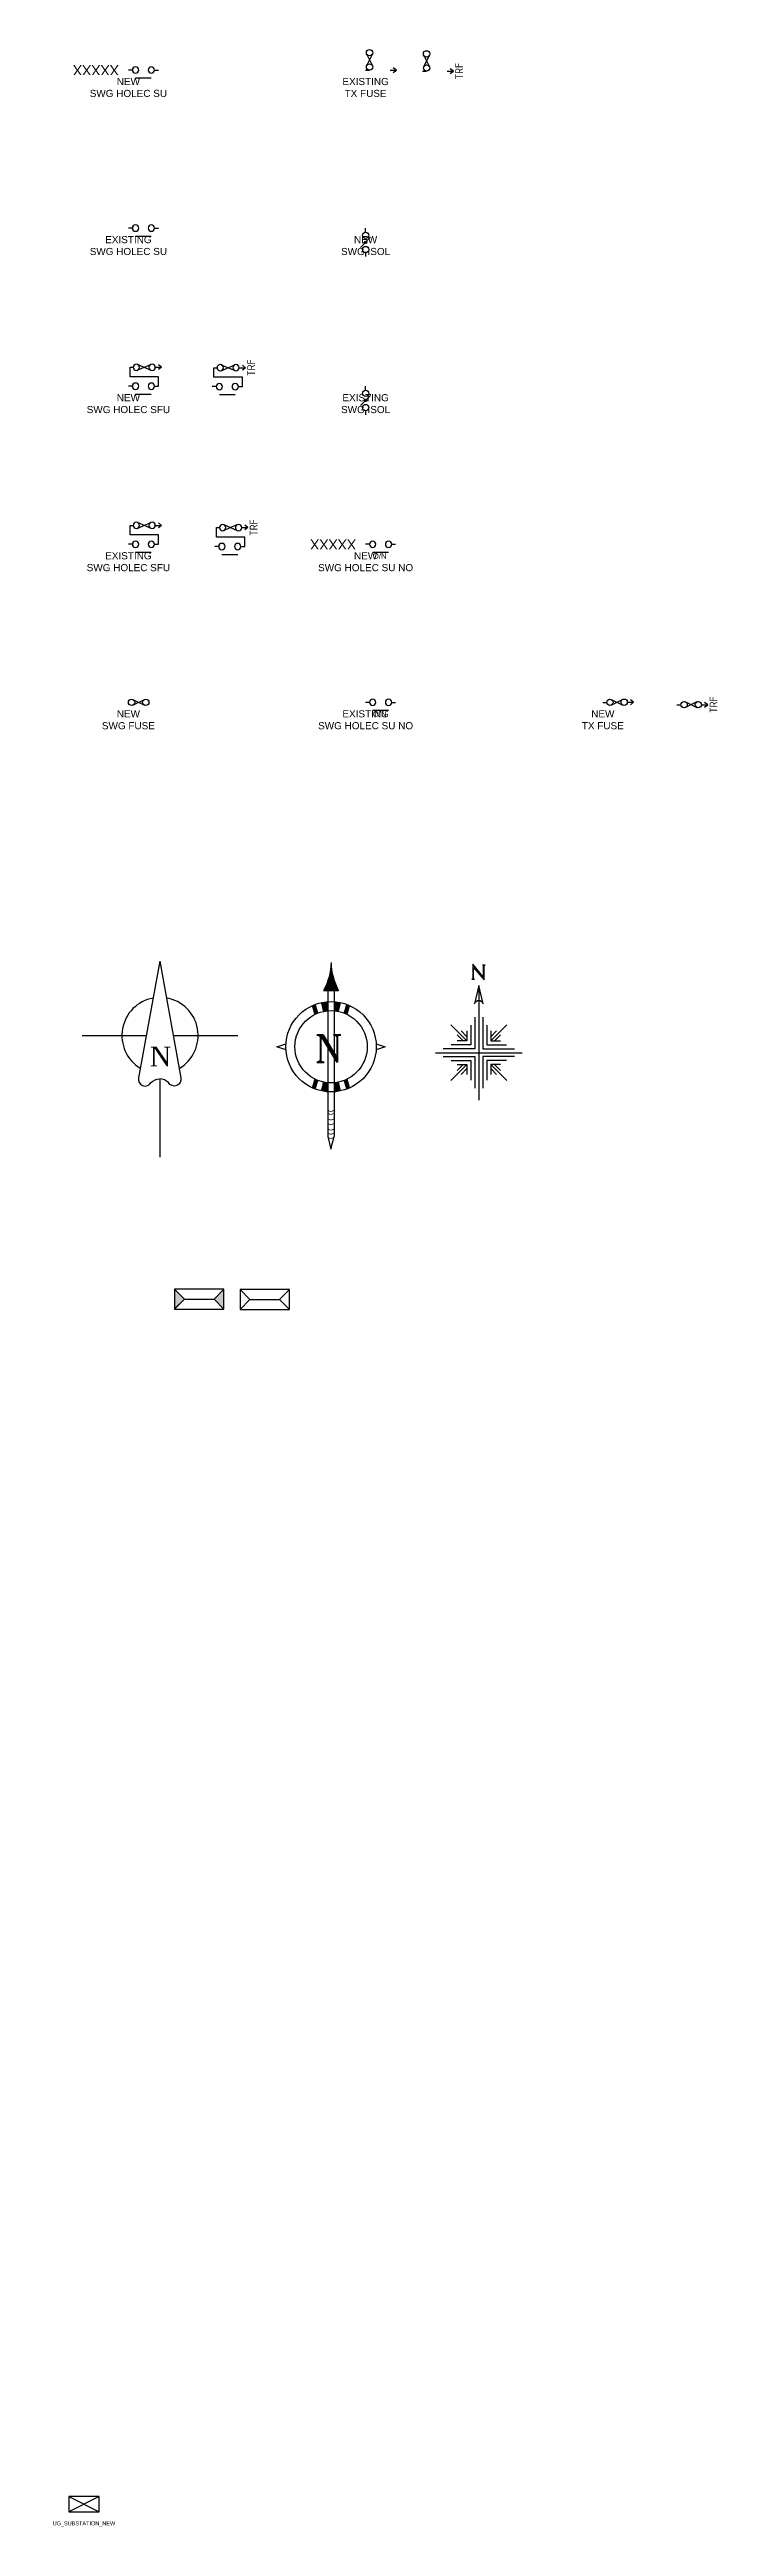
# Model space of a CAD drawing. Header units: metres. Extents: x -282 to 3977, y 160 to 949.
# Drawn here: x 1831 to 2000, y 179 to 806 of the extents above; entities that cross this region are included whole.
import ezdxf
from ezdxf.enums import TextEntityAlignment as Align

# ---------------------------------------------------------------- set-up
doc = ezdxf.new("R2010")
doc.units = ezdxf.units.M
doc.layers.get('0').update_dxf_attribs({"color": 6})
for name, color, linetype in [('Notes', 7, 'Continuous'), ('Sub_HV_EXT', 7, 'Continuous'), ('Sub_HV_NEW', 2, 'Continuous'), ('SupportsUG_SP_LV_NEW', 2, 'Continuous')]:
    doc.layers.add(name, color=color, linetype=linetype)
doc.styles.add('iecARIAL', font='ARIAL.TTF')
doc.styles.add('iecNAME', font='TIMES.TTF')
doc.styles.add('IESYMBOL1', font='isocp.shx')
doc.styles.add('Roman', font='romant.shx')
doc.styles.get("Standard").update_dxf_attribs({"font": 'ARIAL.TTF'})
doc.styles.add('SWITCH_LABEL', font='ARIAL.TTF', dxfattribs={"height": 2.5})

# ---------------------------------------------------------------- blocks, each defined once
blk = doc.blocks.new('UG_SUBSTATION_NEW')
for p, q in [((-3.84, 1.92), (3.84, -1.92)), ((3.84, 1.92), (-3.84, -1.92))]:
    blk.add_line(p, q)
blk.add_lwpolyline([(-3.84, -1.92), (3.84, -1.92), (3.84, 1.92), (-3.84, 1.92)], close=True)
for tag, height, flags, p in [('STATE', 0.2, 9, (1.5, 0)), ('ASSET_NUM', 2.5, 8, (2, 2)), ('STREET_CODE', 0.2, 9, (1.5, -0.4)), ('OWNED_BY', 0.2, 9, (1.5, -0.6)), ('OPERATED_BY', 0.2, 9, (1.5, -0.8)), ('ORIENTATION', 0.2, 9, (1.5, -1.2)), ('OPERATING_VOLTAGE', 0.2, 9, (1.5, -1.4)), ('CONSTRUCTED_VOLTAGE', 0.2, 9, (1.5, -1.6)), ('SUBSTATION_TYPE', 0.2, 9, (1.5, -2)), ('SECONDARY_VOLTAGE', 0.2, 9, (1.5, -2.2)), ('Z', 0.2, 1, (1.5, -2.4)), ('USAGE', 0.2, 9, (1.5, -0.2)), ('MAINTAINED_BY', 0.2, 9, (1.5, -1)), ('NO_PHASES', 0.2, 9, (1.5, -1.8))]:
    blk.add_attdef(tag, text='', height=height, dxfattribs=dict(flags=flags)).set_placement(p, align=Align.MIDDLE_LEFT)
blk = doc.blocks.new('RESIDENCE_EXT')
h = blk.add_hatch(color=256)
h.paths.add_polyline_path([(0, 0.02), (2.49, 2.51), (0, 5)])
h.paths.add_polyline_path([(10, 2.5), (12.5, 0), (12.5, 5)])
for p, q in [((2.5, 2.5), (0, 5)), ((0, 0.02), (2.49, 2.51)), ((2.5, 2.5), (0, 0)), ((0.01, 4.99), (0.01, 4.99, 0)), ((2.5, 2.5), (10, 2.5)), ((10, 2.5), (12.5, 5)), ((12.5, 0), (10, 2.5)), ((12.46, 0.04), (12.46, 0.04, 0))]:
    blk.add_line(p, q)
blk.add_lwpolyline([(0, 0), (12.5, 0), (12.5, 5), (0, 5)], close=True)
blk = doc.blocks.new('RESIDENCE_NEW')
for p, q in [((2.5, 2.5), (0, 5)), ((2.5, 2.5), (0, 0)), ((2.5, 2.5), (10, 2.5)), ((10, 2.5), (12.5, 5)), ((12.5, 0), (10, 2.5))]:
    blk.add_line(p, q)
blk.add_lwpolyline([(0, 0), (12.5, 0), (12.5, 5), (0, 5)], close=True)
blk = doc.blocks.new('NorthPnt 11')
for p, q in [((-19.7, 0.02), (-3.49, 0)), ((3.32, 0), (19.7, -0.02)), ((-0.08, -10.94), (-0.08, -30.8))]:
    blk.add_line(p, q)
for points in [[(-0.08, 18.81), (-5.43, -10.68, 0.877048), (-2.29, -11.9, -0.1543), (-0.08, -10.94, 0.090511)], [(-0.08, 18.81), (5.26, -10.68, -0.877048), (2.13, -11.9, 0.1543), (-0.08, -10.94, -0.090511)]]:
    blk.add_lwpolyline(points, format="xyb")
for start, end in [(100.5988, 238.86433), (300.09942, 80.43745)]:
    blk.add_arc((0, 0), 9.64, start, end)
at = {"color": 7, "style": 'iecNAME'}
blk.add_text('N', height=5.02, dxfattribs=at).set_placement((-2.62, -7.82))
blk = doc.blocks.new('NorthPnt 12')
blk.add_hatch(color=256).paths.add_polyline_path([(1.92, -7.1, -0.127271), (0, 0, -0.127271), (-1.92, -7.1)])
for p, q in [((-1.92, -7.1), (1.92, -7.1)), ((11.43, -20.57), (13.72, -21.34)), ((13.72, -21.34), (11.43, -22.1))]:
    blk.add_line(p, q)
for points in [[(0, 0, -0.127271), (-1.92, -7.1, -0.127271)], [(0, 0, 0.127271), (1.92, -7.1, 0.127271)]]:
    blk.add_lwpolyline(points, format="xyb")
for points in [[(-0.84, -7.1), (-0.84, -38.86)], [(0.76, -7.1), (0.76, -38.86)], [(-11.43, -22.1), (-13.72, -21.34), (-11.43, -20.57)], [(-0.84, -38.86), (-0.84, -44.06)], [(0.76, -38.86), (0.76, -44.06)], [(-0.83, -44.06), (-0.03, -47.24), (0.76, -44.06)]]:
    blk.add_lwpolyline(points)
at = {"const_width": 0.183}
for points in [[(-0.84, -37.33, 0.465825), (0.75, -37.33, 0.465825)], [(-0.84, -38.07, 0.465825), (0.75, -38.07, 0.465825)], [(-0.84, -39.48, 0.465825), (0.75, -39.48, 0.465825)], [(-0.84, -40.66, 0.465825), (0.75, -40.66, 0.465825)], [(-0.84, -42.07, 0.465825), (0.75, -42.07, 0.465825)], [(-0.84, -43.1, 0.465825), (0.75, -43.1, 0.465825)], [(-0.84, -44.14, 0.465825), (0.75, -44.14, 0.465825)]]:
    blk.add_lwpolyline(points, format="xyb", dxfattribs=at)
for radius in [11.43, 9.14]:
    blk.add_circle((0, -21.34), radius)
for points in [[(-4.87, -11), (-3.86, -10.64), (-4.24, -13.23), (-3.2, -12.81)], [(-2.57, -10.22), (-0.83, -9.96), (-2.05, -12.45), (-0.83, -12.35)], [(2.51, -10.22), (0.77, -9.96), (1.99, -12.45), (0.77, -12.35)], [(4.8, -11), (3.8, -10.64), (4.18, -13.23), (3.14, -12.81)], [(-4.87, -31.67), (-3.86, -32.03), (-4.24, -29.45), (-3.2, -29.86)], [(-2.57, -32.45), (-0.83, -32.71), (-2.05, -30.22), (-0.83, -30.33)], [(2.51, -32.45), (0.77, -32.71), (1.99, -30.22), (0.77, -30.33)], [(4.8, -31.67), (3.8, -32.03), (4.18, -29.45), (3.14, -29.86)]]:
    blk.add_solid(points)
at = {"color": 7, "style": 'Roman'}
blk.add_text('N', height=6.91, dxfattribs=at).set_placement((-4.19, -25.27), (3.04, -25.27), align=Align.ALIGNED)
blk = doc.blocks.new('NorthPnt 8')
at = {"color": 1, "linetype": 'Continuous'}
for points in [[(-1.76, 1.59), (-1.09, 1.59, -0.414214), (-1.33, 1.83), (-1.33, 4.58), (1.32, 1.41), (1.32, 4.95, -0.408188), (1.56, 5.18), (0.89, 5.18, -0.408188), (1.13, 4.95), (1.13, 2.2), (-1.52, 5.37), (-1.52, 1.83, -0.414214), (-1.76, 1.59)], [(-1.09, -4.63, -0.801248), (1.09, -4.63), (0, 0), (-1.09, -4.63)]]:
    blk.add_lwpolyline(points, format="xyb", dxfattribs=at)
for points in [[(0, 0), (0, -29)], [(-11, -17), (11, -17)]]:
    blk.add_lwpolyline(points, dxfattribs=at)
at = {"color": 8, "linetype": 'Continuous'}
for points in [[(-1, -8), (-1, -16), (-9, -16)], [(-3, -14), (-7.07, -9.93)], [(-2, -10.03), (-2, -15), (-6.96, -15)], [(-3, -11.5), (-3, -14), (-5.5, -14)], [(-4, -14), (-5.5, -12.5)], [(-3, -13), (-4.5, -11.5)], [(1, -8), (1, -16)], [(2, -10.03), (2, -15)], [(3, -14), (7.07, -9.93)], [(3, -11.5), (3, -14)], [(3, -13), (4.5, -11.5)], [(4, -14), (5.5, -12.5)], [(-9, -18), (-1, -18)], [(-1, -18), (-1, -26)], [(1, -16), (9, -16)], [(9, -18), (1, -18), (1, -26)], [(2, -15), (6.96, -15)], [(3, -14), (5.49, -14)], [(-3, -20), (-7.07, -24.07)], [(-6.96, -19), (-2, -19)], [(-5.5, -20), (-3, -20), (-3, -22.5)], [(-4, -20), (-5.5, -21.5)], [(-3, -21), (-4.5, -22.5)], [(-2, -19), (-2, -23.96)], [(6.96, -19), (2, -19), (2, -23.96)], [(3, -20), (7.07, -24.07)], [(5.49, -20), (3, -20), (3, -22.5)], [(3, -21), (4.5, -22.5)], [(4, -20), (5.5, -21.5)]]:
    blk.add_lwpolyline(points, dxfattribs=at)
blk = doc.blocks.new('SWG_FUSE_NEW')
for points in [[(1.15, 0.72), (4.04, -0.71)], [(1.16, -0.72), (4.04, 0.73)]]:
    blk.add_lwpolyline(points)
for centre in [(0.8, 0), (4.4, 0.01)]:
    blk.add_circle(centre, 0.8)
blk = doc.blocks.new('SWG_HOLEC_SFU_EXT')
for p, q in [((2.23, 4.03), (5.69, 5.54)), ((2.25, 5.56), (5.69, 4.06)), ((1.8, -2), (5.8, -2))]:
    blk.add_line(p, q)
for points in [[(1, 0), (0, 0)], [(7.6, 0), (7.6, 2.4), (0.41, 2.4), (0.41, 4.8), (1.21, 4.8)], [(6.81, 4.8), (8.4, 4.8), (7.6, 4.2)], [(8.4, 4.8), (7.6, 5.4)], [(6.6, 0), (7.6, 0)]]:
    blk.add_lwpolyline(points)
for points in [[(1.8, -0.8, 1), (1.8, 0.8, 1)], [(2.01, 4, 1), (2.01, 5.6, 1)], [(5.8, -0.8, 1), (5.8, 0.8, 1)], [(6.01, 4, 1), (6.01, 5.6, 1)]]:
    blk.add_lwpolyline(points, format="xyb", close=True)
at = {"style": 'iecARIAL', "flags": 8}
blk.add_attdef('ASSET_NUM', text='', height=2.5, rotation=179.95437, dxfattribs=at).set_placement((-3, 1), align=Align.MIDDLE_LEFT)
at = {"flags": 9}
for tag, p in [('ACTUAL_STATUS', (0, 0)), ('CONSTRUCTED_VOLTAGE', (0, -0.4)), ('OPERATING_VOLTAGE', (0, -0.8)), ('ORIENTATION', (0, -1)), ('OWNED_BY', (0, -1.2)), ('STATE', (0, -1.6)), ('SWITCH_TYPE', (0, -1.8)), ('STREETNAME', (0, -2.4)), ('SUBURB', (0, -2.6)), ('NO_PHASES', (0, -0.6)), ('PARENT', (0, -1.4)), ('USAGE', (0, -2)), ('LOCATION', (0, -2.2)), ('NOTES', (0, -2.8))]:
    blk.add_attdef(tag, text='', height=0.2, dxfattribs=at).set_placement(p, align=Align.MIDDLE_LEFT)
at = {"flags": 1}
blk.add_attdef('Z', (0, 0), '', height=0.2, dxfattribs=at)
blk = doc.blocks.new('SWG_HOLEC_SFU_NEW')
for p, q in [((2.23, 4.03), (5.69, 5.54)), ((2.25, 5.56), (5.69, 4.06)), ((1.8, -2), (5.8, -2))]:
    blk.add_line(p, q)
for points in [[(1, 0), (0, 0)], [(7.6, 0), (7.6, 2.4), (0.41, 2.4), (0.41, 4.8), (1.21, 4.8)], [(6.81, 4.8), (8.4, 4.8), (7.6, 4.2)], [(8.4, 4.8), (7.6, 5.4)], [(6.6, 0), (7.6, 0)]]:
    blk.add_lwpolyline(points)
for points in [[(1.8, -0.8, 1), (1.8, 0.8, 1)], [(2.01, 4, 1), (2.01, 5.6, 1)], [(5.8, -0.8, 1), (5.8, 0.8, 1)], [(6.01, 4, 1), (6.01, 5.6, 1)]]:
    blk.add_lwpolyline(points, format="xyb", close=True)
at = {"style": 'iecARIAL', "flags": 8}
blk.add_attdef('ASSET_NUM', text='', height=2.5, rotation=179.95437, dxfattribs=at).set_placement((-3, 1), align=Align.MIDDLE_LEFT)
at = {"flags": 9}
for tag, p in [('ACTUAL_STATUS', (0, 0)), ('CONSTRUCTED_VOLTAGE', (0, -0.4)), ('OPERATING_VOLTAGE', (0, -0.8)), ('ORIENTATION', (0, -1)), ('OWNED_BY', (0, -1.2)), ('STATE', (0, -1.6)), ('SWITCH_TYPE', (0, -1.8)), ('SUBURB', (0, -2.2)), ('STREETNAME', (0, -2.4)), ('NO_PHASES', (0, -0.6)), ('PARENT', (0, -1.4)), ('USAGE', (0, -2)), ('LOCATION', (0, -2.6)), ('NOTES', (0, -2.8))]:
    blk.add_attdef(tag, text='', height=0.2, dxfattribs=at).set_placement(p, align=Align.MIDDLE_LEFT)
at = {"flags": 1}
blk.add_attdef('Z', (0, 0), '', height=0.2, dxfattribs=at)
blk = doc.blocks.new('SWG_HOLEC_SU_EXT')
blk.add_line((1.8, -2), (5.8, -2))
for points in [[(1, 0), (0, 0)], [(6.6, 0), (7.6, 0)]]:
    blk.add_lwpolyline(points)
for points in [[(1.8, -0.8, 1), (1.8, 0.8, 1)], [(5.8, -0.8, 1), (5.8, 0.8, 1)]]:
    blk.add_lwpolyline(points, format="xyb", close=True)
at = {"style": 'SWITCH_LABEL', "flags": 8}
blk.add_attdef('ASSET_NUM', text='', height=2.5, rotation=179.95437, dxfattribs=at).set_placement((-2.4, 0), align=Align.MIDDLE_LEFT)
at = {"flags": 1}
blk.add_attdef('Z', (0, 0), '', height=0.2, dxfattribs=at)
at = {"flags": 9}
for tag, p in [('ACTUAL_STATUS', (0, -0.4)), ('CONSTRUCTED_VOLTAGE', (0, -0.6)), ('OPERATING_VOLTAGE', (0, -1)), ('ORIENTATION', (0, -1.2)), ('OWNED_BY', (0, -1.4)), ('STATE', (0, -1.8)), ('SWITCH_TYPE', (0, -2)), ('STREETNAME', (0, -2.6)), ('SUBURB', (0, -2.8)), ('NO_PHASES', (0, -0.8)), ('PARENT', (0, -1.6)), ('USAGE', (0, -2.2)), ('LOCATION', (0, -2.4)), ('NOTES', (0, -3))]:
    blk.add_attdef(tag, text='', height=0.2, dxfattribs=at).set_placement(p, align=Align.MIDDLE_LEFT)
at = {"style": 'SWITCH_LABEL', "flags": 9}
blk.add_attdef('STREET_CODE', text='', height=0.2, dxfattribs=at).set_placement((0, -0.2), align=Align.MIDDLE_LEFT)
blk = doc.blocks.new('SWG_HOLEC_SU_NEW')
blk.add_line((1.8, -2), (5.8, -2))
for points in [[(1, 0), (0, 0)], [(6.6, 0), (7.6, 0)]]:
    blk.add_lwpolyline(points)
for points in [[(1.8, -0.8, 1), (1.8, 0.8, 1)], [(5.8, -0.8, 1), (5.8, 0.8, 1)]]:
    blk.add_lwpolyline(points, format="xyb", close=True)
at = {"style": 'SWITCH_LABEL', "flags": 8}
blk.add_attdef('ASSET_NUM', text='', height=2.5, rotation=179.95437, dxfattribs=at).set_placement((-2.4, 0), align=Align.MIDDLE_LEFT)
at = {"flags": 1}
blk.add_attdef('Z', (0, 0), '', height=0.2, dxfattribs=at)
at = {"flags": 9}
for tag, p in [('ACTUAL_STATUS', (0, -0.4)), ('CONSTRUCTED_VOLTAGE', (0, -0.6)), ('OPERATING_VOLTAGE', (0, -1)), ('ORIENTATION', (0, -1.2)), ('OWNED_BY', (0, -1.4)), ('STATE', (0, -1.8)), ('SWITCH_TYPE', (0, -2)), ('SUBURB', (0, -2.4)), ('STREETNAME', (0, -2.6)), ('NO_PHASES', (0, -0.8)), ('PARENT', (0, -1.6)), ('USAGE', (0, -2.2)), ('LOCATION', (0, -2.8)), ('NOTES', (0, -3))]:
    blk.add_attdef(tag, text='', height=0.2, dxfattribs=at).set_placement(p, align=Align.MIDDLE_LEFT)
at = {"style": 'SWITCH_LABEL', "flags": 9}
blk.add_attdef('STREET_CODE', text='', height=0.2, dxfattribs=at).set_placement((0, -0.2), align=Align.MIDDLE_LEFT)
blk = doc.blocks.new('SWG_HOLEC_SU_NO_EXT')
blk.add_line((1.8, -2), (5.8, -2))
for points in [[(1, 0), (0, 0)], [(6.6, 0), (7.6, 0)]]:
    blk.add_lwpolyline(points)
for points in [[(1.8, -0.8, 1), (1.8, 0.8, 1)], [(5.8, -0.8, 1), (5.8, 0.8, 1)]]:
    blk.add_lwpolyline(points, format="xyb", close=True)
at = {"insert": (5.31, -3.64), "char_height": 1.4, "width": 3.8863, "attachment_point": 1, "rotation": 180}
blk.add_mtext('{\\fArial|b0|i0|c0|p34;N/O}', dxfattribs=at)
at = {"style": 'SWITCH_LABEL', "flags": 8}
blk.add_attdef('ASSET_NUM', text='', height=2.5, rotation=179.95437, dxfattribs=at).set_placement((-2.4, 0), align=Align.MIDDLE_LEFT)
at = {"flags": 1}
blk.add_attdef('Z', (0, 0), '', height=0.2, dxfattribs=at)
at = {"flags": 9}
for tag, p in [('ACTUAL_STATUS', (0, -0.4)), ('CONSTRUCTED_VOLTAGE', (0, -0.6)), ('OPERATING_VOLTAGE', (0, -1)), ('ORIENTATION', (0, -1.2)), ('OWNED_BY', (0, -1.4)), ('STATE', (0, -1.8)), ('SWITCH_TYPE', (0, -2)), ('STREETNAME', (0, -2.6)), ('SUBURB', (0, -2.8)), ('NO_PHASES', (0, -0.8)), ('PARENT', (0, -1.6)), ('USAGE', (0, -2.2)), ('LOCATION', (0, -2.4)), ('NOTES', (0, -3))]:
    blk.add_attdef(tag, text='', height=0.2, dxfattribs=at).set_placement(p, align=Align.MIDDLE_LEFT)
at = {"style": 'SWITCH_LABEL', "flags": 9}
blk.add_attdef('STREET_CODE', text='', height=0.2, dxfattribs=at).set_placement((0, -0.2), align=Align.MIDDLE_LEFT)
blk = doc.blocks.new('SWG_HOLEC_SU_NO_NEW')
blk.add_line((1.79, -2), (5.79, -2))
for points in [[(1, 0), (0, 0)], [(6.6, 0), (7.6, 0)]]:
    blk.add_lwpolyline(points)
for points in [[(1.8, -0.8, 1), (1.8, 0.8, 1)], [(5.8, -0.8, 1), (5.8, 0.8, 1)]]:
    blk.add_lwpolyline(points, format="xyb", close=True)
at = {"insert": (5.3, -3.64), "char_height": 1.4, "width": 3.8863, "attachment_point": 1, "rotation": 180}
blk.add_mtext('{\\fArial|b0|i0|c0|p34;N/O}', dxfattribs=at)
at = {"style": 'SWITCH_LABEL', "flags": 8}
blk.add_attdef('ASSET_NUM', text='', height=2.5, rotation=179.95437, dxfattribs=at).set_placement((-2.4, 0), align=Align.MIDDLE_LEFT)
at = {"flags": 1}
blk.add_attdef('Z', (0, 0), '', height=0.2, dxfattribs=at)
at = {"flags": 9}
for tag, p in [('ACTUAL_STATUS', (0, -0.4)), ('CONSTRUCTED_VOLTAGE', (0, -0.6)), ('OPERATING_VOLTAGE', (0, -1)), ('ORIENTATION', (0, -1.2)), ('OWNED_BY', (0, -1.4)), ('STATE', (0, -1.8)), ('SWITCH_TYPE', (0, -2)), ('SUBURB', (0, -2.4)), ('STREETNAME', (0, -2.6)), ('NO_PHASES', (0, -0.8)), ('PARENT', (0, -1.6)), ('USAGE', (0, -2.2)), ('LOCATION', (0, -2.8)), ('NOTES', (0, -3))]:
    blk.add_attdef(tag, text='', height=0.2, dxfattribs=at).set_placement(p, align=Align.MIDDLE_LEFT)
at = {"style": 'SWITCH_LABEL', "flags": 9}
blk.add_attdef('STREET_CODE', text='', height=0.2, dxfattribs=at).set_placement((0, -0.2), align=Align.MIDDLE_LEFT)
blk = doc.blocks.new('SWG_ISOL_EXT')
h = blk.add_hatch(color=256)
edge = h.paths.add_edge_path()
edge.add_arc((0, -3.6), 0.3, 0, 360)
for points in [[(0, -1), (0, 0)], [(-1.27, -4.88), (1.27, -2.32)], [(0, -6.2), (0, -7.2)]]:
    blk.add_lwpolyline(points)
for centre, radius in [((0, -1.8), 0.8), ((0, -5.4), 0.8), ((0, -3.6), 0.3)]:
    blk.add_circle(centre, radius)
at = {"flags": 1}
blk.add_attdef('ASSET_NUM', (-1.88, -7.95), '', height=2.5, rotation=90, dxfattribs=at)
for tag, p in [('ORIENTATION', (1.65, -4.02)), ('USAGE', (1.65, -3.63)), ('LOCATION', (1.65, -5.12)), ('NOTES', (1.65, -5.56)), ('Z', (-0.01, -7.2))]:
    blk.add_attdef(tag, p, '', height=0.2, dxfattribs=at)
blk = doc.blocks.new('SWG_ISOL_NEW')
h = blk.add_hatch(color=256)
edge = h.paths.add_edge_path()
edge.add_arc((0, -3.6), 0.3, 0, 360)
for points in [[(0, -1), (0, 0)], [(-1.27, -4.88), (1.27, -2.32)], [(0, -6.2), (0, -7.2)]]:
    blk.add_lwpolyline(points)
for centre, radius in [((0, -1.8), 0.8), ((0, -5.4), 0.8), ((0, -3.6), 0.3)]:
    blk.add_circle(centre, radius)
at = {"flags": 1}
blk.add_attdef('ASSET_NUM', (-1.88, -7.95), '', height=2.5, rotation=90, dxfattribs=at)
for tag, p in [('ORIENTATION', (1.65, -4.02)), ('USAGE', (1.65, -3.63)), ('NOTES', (1.65, -5.56)), ('Z', (-0.01, -7.2))]:
    blk.add_attdef(tag, p, '', height=0.2, dxfattribs=at)
blk = doc.blocks.new('SWG_FUSE_EXT')
for points in [[(1.15, 0.72), (4.04, -0.71)], [(1.16, -0.72), (4.04, 0.73)]]:
    blk.add_lwpolyline(points)
for centre in [(0.8, 0), (4.4, 0.01)]:
    blk.add_circle(centre, 0.8)
blk = doc.blocks.new('TX_FUSE_EXT')
blk.add_line((6.2, 0.01), (7.8, 0.01))
for points in [[(0, 0), (1, 0)], [(7, -0.59), (7.8, 0.01), (7, 0.61)]]:
    blk.add_lwpolyline(points)
at = {"rotation": 90}
blk.add_blockref('SWG_FUSE_EXT', (1, 0), dxfattribs=at)
blk = doc.blocks.new('TX_FUSE_NEW')
for p, q in [((2.15, 0.72), (5.05, -0.68)), ((5.03, 0.75), (2.17, -0.71)), ((6.2, 0.02), (7.8, 0.02))]:
    blk.add_line(p, q)
for points in [[(0, 0), (1, 0)], [(7, -0.58), (7.8, 0.02), (7, 0.62)]]:
    blk.add_lwpolyline(points)
for centre in [(1.8, 0.01), (5.4, 0.04)]:
    blk.add_circle(centre, 0.8)
for tag, p, flags in [('Z', (0, 0), 1), ('ORIENTATION', (0.04, -4.4), 9), ('USAGE', (0.04, -5.4), 9)]:
    blk.add_attdef(tag, p, '', height=0.2, dxfattribs=dict(flags=flags))
blk = doc.blocks.new('TRF_FUSE_NEW')
blk.add_blockref('TX_FUSE_NEW', (0, 0))
at = {"style": 'IESYMBOL1'}
blk.add_text('TRF', height=2, rotation=90, dxfattribs=at).set_placement((9.24, 0.02), align=Align.MIDDLE_CENTER)
for tag, p, flags in [('Z', (0, 0), 1), ('ORIENTATION', (0.02, -2.6), 9), ('USAGE', (0.02, -3.6), 9)]:
    blk.add_attdef(tag, p, '', height=0.2, dxfattribs=dict(flags=flags))
blk = doc.blocks.new('TRF_FUSE_EXT')
blk.add_blockref('TX_FUSE_EXT', (0, 0))
at = {"style": 'IESYMBOL1'}
blk.add_text('TRF', height=2, rotation=90, dxfattribs=at).set_placement((9.24, 0.01), align=Align.MIDDLE_CENTER)
blk = doc.blocks.new('SWG_HOLEC_TRF_EXT')
blk.add_blockref('SWG_HOLEC_SFU_EXT', (0, 0))
at = {"style": 'IESYMBOL1'}
blk.add_text('TRF', height=2, rotation=90, dxfattribs=at).set_placement((9.84, 4.8), align=Align.MIDDLE_CENTER)
blk = doc.blocks.new('SWG_HOLEC_TRF_NEW')
blk.add_blockref('SWG_HOLEC_SFU_NEW', (0, 0))
at = {"style": 'IESYMBOL1'}
blk.add_text('TRF', height=2, rotation=90, dxfattribs=at).set_placement((9.84, 4.8), align=Align.MIDDLE_CENTER)

msp = doc.modelspace()

# ---------------------------------------------------------------- block references
for name, p in [('RESIDENCE_EXT', (1862.38, 487.08)), ('RESIDENCE_NEW', (1878.95, 486.98))]:
    msp.add_blockref(name, p)
at = {"layer": 'Notes'}
for name, p in [('NorthPnt 11', (1858.7, 556.29)), ('NorthPnt 12', (1901.96, 574.79)), ('NorthPnt 8', (1939.34, 568.94))]:
    msp.add_blockref(name, p, dxfattribs=at)
at = {"layer": 'Sub_HV_EXT'}
for name, p in [('TX_FUSE_EXT', (1910.7, 800.59)), ('TRF_FUSE_EXT', (1925.13, 800.3)), ('SWG_HOLEC_SU_EXT', (1850.7, 760.59)), ('SWG_ISOL_EXT', (1910.7, 720.59)), ('SWG_HOLEC_SFU_EXT', (1850.7, 680.59)), ('SWG_HOLEC_TRF_EXT', (1872.55, 680.02)), ('SWG_HOLEC_SU_NO_EXT', (1910.7, 640.59))]:
    msp.add_blockref(name, p, dxfattribs=at)
at = {"layer": 'Sub_HV_NEW'}
ref = msp.add_blockref('SWG_HOLEC_SU_NEW', (1850.7, 800.59), dxfattribs=at)
ref.add_attrib('ASSET_NUM', 'XXXXX', dxfattribs={"layer": '0', "height": 2.5, "rotation": 179.95437, "style": 'SWITCH_LABEL'}).set_placement((1848.3, 800.59), align=Align.MIDDLE_LEFT)
for name, p in [('SWG_ISOL_NEW', (1910.7, 760.59)), ('SWG_HOLEC_TRF_NEW', (1871.92, 720.48)), ('SWG_HOLEC_SFU_NEW', (1850.7, 720.59)), ('SWG_FUSE_NEW', (1850.7, 640.59)), ('TX_FUSE_NEW', (1970.7, 640.59)), ('TRF_FUSE_NEW', (1989.46, 639.98))]:
    msp.add_blockref(name, p, dxfattribs=at)
ref = msp.add_blockref('SWG_HOLEC_SU_NO_NEW', (1910.7, 680.59), dxfattribs=at)
ref.add_attrib('ASSET_NUM', 'XXXXX', dxfattribs={"layer": '0', "height": 2.5, "rotation": 179.95437, "style": 'SWITCH_LABEL'}).set_placement((1908.3, 680.59), align=Align.MIDDLE_LEFT)
at = {"layer": 'SupportsUG_SP_LV_NEW'}
msp.add_blockref('UG_SUBSTATION_NEW', (1839.46, 184.65), dxfattribs=at)

# ---------------------------------------------------------------- texts
at = {"char_height": 1.8, "width": 40, "attachment_point": 2}
for s, insert in [('NEW\\PSWG HOLEC SU', (1850.7, 798.59)), ('EXISTING\\PTX FUSE', (1910.7, 798.59)), ('EXISTING\\PSWG HOLEC SU', (1850.7, 758.59)), ('NEW\\PSWG ISOL', (1910.7, 758.59)), ('NEW\\PSWG HOLEC SFU', (1850.7, 718.59)), ('EXISTING\\PSWG ISOL', (1910.7, 718.59)), ('EXISTING\\PSWG HOLEC SFU', (1850.7, 678.59)), ('NEW\\PSWG HOLEC SU NO', (1910.7, 678.59)), ('NEW\\PSWG FUSE', (1850.7, 638.59)), ('EXISTING\\PSWG HOLEC SU NO', (1910.7, 638.59)), ('NEW\\PTX FUSE', (1970.7, 638.59))]:
    msp.add_mtext(s, dxfattribs=dict(at, insert=insert))

# ---------------------------------------------------------------- next in the draw order: texts
at = {"insert": (1839.46, 179.65), "char_height": 1, "width": 17, "attachment_point": 5, "bg_fill": 3, "box_fill_scale": 1.2, "bg_fill_color": 256, "bg_fill_transparency": 0}
msp.add_mtext('UG_SUBSTATION_NEW', dxfattribs=at)

doc.saveas('drawing.dxf')
